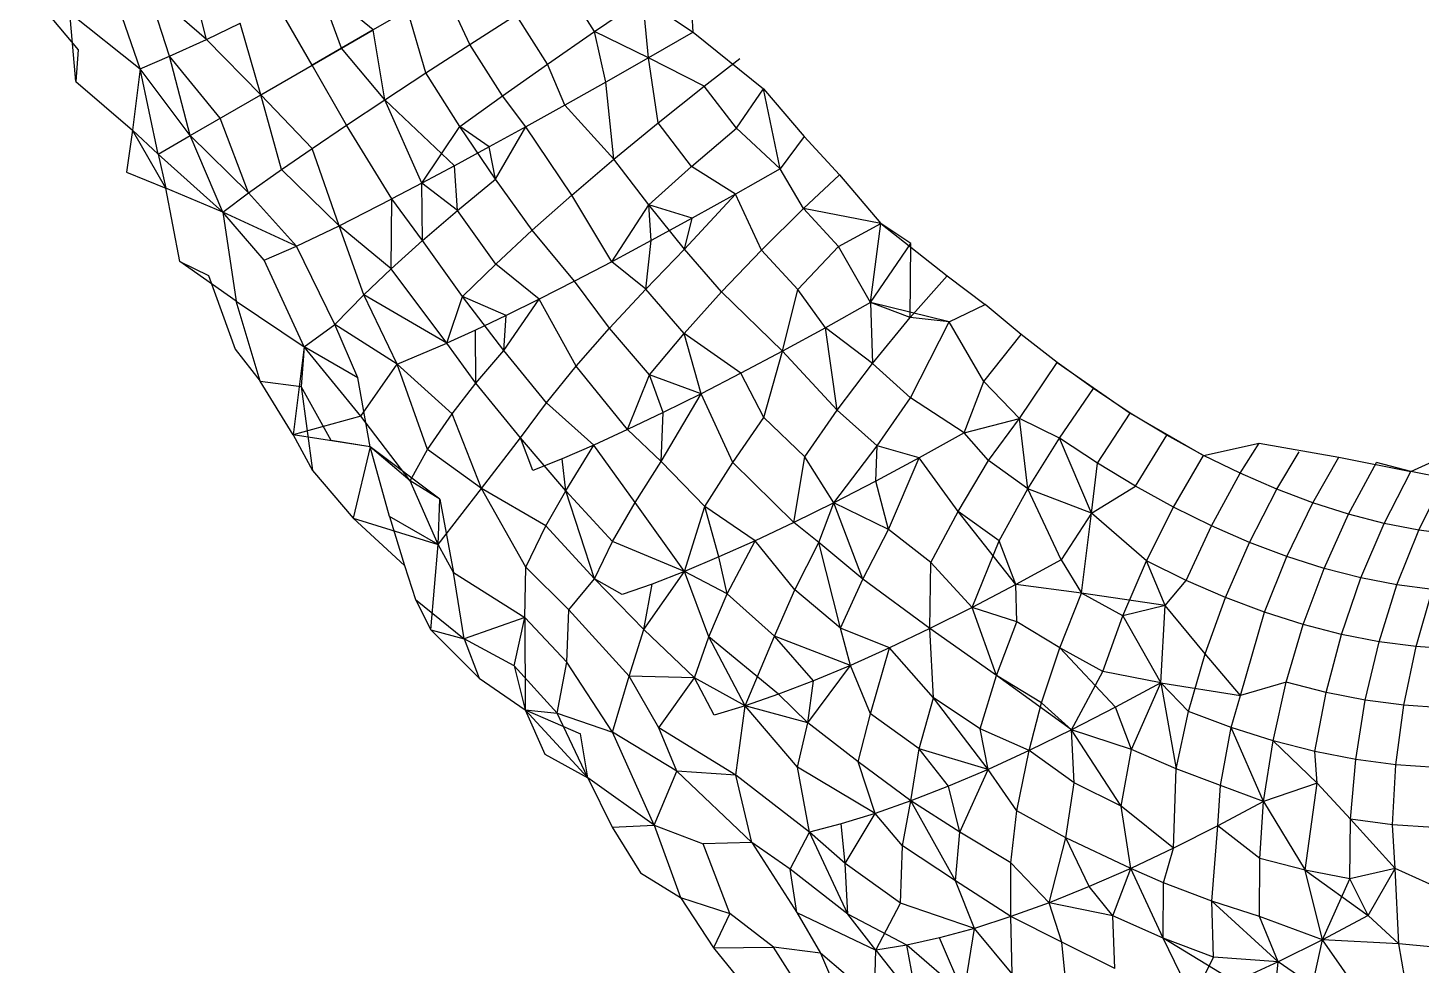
# Model space of a CAD drawing. Header units: inches. Extents: x 17 to 4615, y 5 to 3256.
# Drawn here: x 3232.595 to 3233.733, y 2580.173 to 2580.938 of the extents above; entities that cross this region are included whole.
import ezdxf

# ---------------------------------------------------------------- set-up
doc = ezdxf.new("R2010")
doc.units = ezdxf.units.IN
doc.header["$MEASUREMENT"] = 0

msp = doc.modelspace()

# ---------------------------------------------------------------- linework, layer by layer
for p, q in [((3232.7409, 2580.9287), (3232.7245, 2580.9923)), ((3232.595, 2580.9693), (3232.636, 2580.9203)), ((3232.7108, 2580.9149), (3232.6926, 2580.9705)), ((3232.7409, 2580.9287), (3232.6926, 2580.9705)), ((3232.8771, 2580.9365), (3232.8322, 2580.9732)), ((3232.8511, 2580.9215), (3232.8322, 2580.9732)), ((3232.9559, 2580.9246), (3232.9347, 2580.9698)), ((3233.0576, 2580.9352), (3233.0331, 2580.9737)), ((3233.1383, 2580.9345), (3233.1365, 2580.9674)), ((3232.6868, 2580.9046), (3232.6699, 2580.9534)), ((3232.8271, 2580.9077), (3232.7988, 2580.9566)), ((3232.905, 2580.9526), (3232.8771, 2580.9365)), ((3232.92, 2580.9013), (3232.905, 2580.9526)), ((3233.0576, 2580.9352), (3233.0972, 2580.9622)), ((3233.1019, 2580.9137), (3233.0972, 2580.9622)), ((3233.0972, 2580.9622), (3233.1383, 2580.9345)), ((3232.6342, 2580.8942), (3232.6292, 2580.9504)), ((3232.6292, 2580.9504), (3232.6868, 2580.9046)), ((3232.7409, 2580.9287), (3232.7683, 2580.9418)), ((3232.7853, 2580.8835), (3232.7683, 2580.9418)), ((3232.9559, 2580.9246), (3232.9937, 2580.9488)), ((3233.0193, 2580.9086), (3232.9937, 2580.9488)), ((3232.7108, 2580.9149), (3232.7409, 2580.9287)), ((3232.7853, 2580.8835), (3232.7409, 2580.9287)), ((3232.8271, 2580.9077), (3232.8771, 2580.9365)), ((3232.8771, 2580.9365), (3232.8511, 2580.9215)), ((3232.8864, 2580.8793), (3232.8771, 2580.9365)), ((3233.0193, 2580.9086), (3233.0576, 2580.9352)), ((3233.1019, 2580.9137), (3233.0576, 2580.9352)), ((3233.0669, 2580.8939), (3233.0576, 2580.9352)), ((3233.1383, 2580.9345), (3233.1019, 2580.9137)), ((3233.1383, 2580.9345), (3233.1956, 2580.8882)), ((3232.636, 2580.9203), (3232.6342, 2580.8942)), ((3232.8511, 2580.9215), (3232.8271, 2580.9077)), ((3232.8864, 2580.8793), (3232.8511, 2580.9215)), ((3232.92, 2580.9013), (3232.9559, 2580.9246)), ((3232.9826, 2580.8826), (3232.9559, 2580.9246)), ((3232.6868, 2580.9046), (3232.7108, 2580.9149)), ((3232.7275, 2580.8502), (3232.7108, 2580.9149)), ((3232.752, 2580.8643), (3232.7108, 2580.9149)), ((3232.7853, 2580.8835), (3232.8271, 2580.9077)), ((3232.8553, 2580.8587), (3232.8271, 2580.9077)), ((3232.9826, 2580.8826), (3233.0193, 2580.9086)), ((3233.0335, 2580.8751), (3233.0193, 2580.9086)), ((3233.1019, 2580.9137), (3233.0669, 2580.8939)), ((3233.1096, 2580.8607), (3233.1019, 2580.9137)), ((3233.1472, 2580.8905), (3233.1019, 2580.9137)), ((3233.1472, 2580.8905), (3233.1764, 2580.913)), ((3232.6868, 2580.9046), (3232.6806, 2580.8545)), ((3232.7013, 2580.835), (3232.6868, 2580.9046)), ((3232.7275, 2580.8502), (3232.6868, 2580.9046)), ((3232.8864, 2580.8793), (3232.92, 2580.9013)), ((3232.9478, 2580.8576), (3232.92, 2580.9013)), ((3232.6342, 2580.8942), (3232.6806, 2580.8545)), ((3232.7275, 2580.8502), (3232.7853, 2580.8835)), ((3232.8022, 2580.8225), (3232.7853, 2580.8835)), ((3232.8272, 2580.8397), (3232.7853, 2580.8835)), ((3233.0669, 2580.8939), (3233.0335, 2580.8751)), ((3233.0735, 2580.8309), (3233.0669, 2580.8939)), ((3233.1096, 2580.8607), (3233.1472, 2580.8905)), ((3233.1735, 2580.8562), (3233.1472, 2580.8905)), ((3233.1735, 2580.8562), (3233.1956, 2580.8882)), ((3233.2092, 2580.8229), (3233.1956, 2580.8882)), ((3233.1956, 2580.8882), (3233.2289, 2580.8493)), ((3232.8553, 2580.8587), (3232.8864, 2580.8793)), ((3232.9168, 2580.8114), (3232.8864, 2580.8793)), ((3232.9433, 2580.8255), (3232.8864, 2580.8793)), ((3232.9478, 2580.8576), (3232.9826, 2580.8826)), ((3233.0017, 2580.8574), (3232.9826, 2580.8826)), ((3233.0335, 2580.8751), (3233.0017, 2580.8574)), ((3233.0735, 2580.8309), (3233.0335, 2580.8751)), ((3232.7752, 2580.8033), (3232.752, 2580.8643)), ((3233.0735, 2580.8309), (3233.1096, 2580.8607)), ((3233.137, 2580.8249), (3233.1096, 2580.8607)), ((3232.6806, 2580.8545), (3232.6756, 2580.8202)), ((3232.6806, 2580.8545), (3232.7013, 2580.835)), ((3232.7078, 2580.8073), (3232.6806, 2580.8545)), ((3232.7013, 2580.835), (3232.7275, 2580.8502)), ((3232.7752, 2580.8033), (3232.7275, 2580.8502)), ((3232.7542, 2580.7877), (3232.7275, 2580.8502)), ((3232.8272, 2580.8397), (3232.8553, 2580.8587)), ((3232.8923, 2580.7984), (3232.8553, 2580.8587)), ((3232.9168, 2580.8114), (3232.9478, 2580.8576)), ((3232.9768, 2580.8147), (3232.9478, 2580.8576)), ((3232.9716, 2580.8409), (3232.9478, 2580.8576)), ((3233.0017, 2580.8574), (3232.9716, 2580.8409)), ((3232.9768, 2580.8147), (3233.0017, 2580.8574)), ((3233.0391, 2580.8016), (3233.0017, 2580.8574)), ((3233.137, 2580.8249), (3233.1735, 2580.8562)), ((3233.2092, 2580.8229), (3233.1735, 2580.8562)), ((3233.2289, 2580.8493), (3233.2092, 2580.8229)), ((3233.2289, 2580.8493), (3233.2578, 2580.8182)), ((3232.8022, 2580.8225), (3232.8272, 2580.8397)), ((3232.8492, 2580.7765), (3232.8272, 2580.8397)), ((3232.9716, 2580.8409), (3232.9433, 2580.8255)), ((3232.9768, 2580.8147), (3232.9716, 2580.8409)), ((3232.7013, 2580.835), (3232.7078, 2580.8073)), ((3232.7542, 2580.7877), (3232.7013, 2580.835)), ((3233.0391, 2580.8016), (3233.0735, 2580.8309)), ((3233.102, 2580.7936), (3233.0735, 2580.8309)), ((3232.6756, 2580.8202), (3232.7078, 2580.8073)), ((3232.7752, 2580.8033), (3232.8022, 2580.8225)), ((3232.8492, 2580.7765), (3232.8022, 2580.8225)), ((3232.9433, 2580.8255), (3232.9168, 2580.8114)), ((3232.9457, 2580.7889), (3232.9433, 2580.8255)), ((3232.9457, 2580.7889), (3232.9768, 2580.8147)), ((3233.0068, 2580.773), (3232.9768, 2580.8147)), ((3233.102, 2580.7936), (3233.137, 2580.8249)), ((3233.1727, 2580.8023), (3233.137, 2580.8249)), ((3233.2092, 2580.8229), (3233.1727, 2580.8023)), ((3233.2284, 2580.7906), (3233.2092, 2580.8229)), ((3233.2284, 2580.7906), (3233.2578, 2580.8182)), ((3233.2578, 2580.8182), (3233.2914, 2580.7783)), ((3232.719, 2580.7473), (3232.7078, 2580.8073)), ((3232.7542, 2580.7877), (3232.7078, 2580.8073)), ((3232.7542, 2580.7877), (3232.7752, 2580.8033)), ((3232.8143, 2580.7598), (3232.7752, 2580.8033)), ((3232.9168, 2580.8114), (3232.8923, 2580.7984)), ((3232.9457, 2580.7889), (3232.9168, 2580.8114)), ((3232.9172, 2580.7644), (3232.9168, 2580.8114)), ((3232.8492, 2580.7765), (3232.8923, 2580.7984)), ((3232.8916, 2580.7414), (3232.8923, 2580.7984)), ((3232.9172, 2580.7644), (3232.8923, 2580.7984)), ((3233.0068, 2580.773), (3233.0391, 2580.8016)), ((3233.0718, 2580.7472), (3233.0391, 2580.8016)), ((3233.0718, 2580.7472), (3233.102, 2580.7936)), ((3233.1313, 2580.7575), (3233.102, 2580.7936)), ((3233.1375, 2580.7828), (3233.102, 2580.7936)), ((3233.1039, 2580.7644), (3233.102, 2580.7936)), ((3233.1313, 2580.7575), (3233.1727, 2580.8023)), ((3233.1727, 2580.8023), (3233.1375, 2580.7828)), ((3233.1941, 2580.7567), (3233.1727, 2580.8023)), ((3232.7881, 2580.7486), (3232.7542, 2580.7877)), ((3232.7542, 2580.7877), (3232.7652, 2580.7149)), ((3232.8143, 2580.7598), (3232.7542, 2580.7877)), ((3232.9172, 2580.7644), (3232.9457, 2580.7889)), ((3232.977, 2580.7453), (3232.9457, 2580.7889)), ((3233.1375, 2580.7828), (3233.1039, 2580.7644)), ((3233.1313, 2580.7575), (3233.1375, 2580.7828)), ((3233.1941, 2580.7567), (3233.2284, 2580.7906)), ((3233.2568, 2580.7596), (3233.2284, 2580.7906)), ((3233.2914, 2580.7783), (3233.2284, 2580.7906)), ((3232.8143, 2580.7598), (3232.8492, 2580.7765)), ((3232.8693, 2580.7202), (3232.8492, 2580.7765)), ((3232.8916, 2580.7414), (3232.8492, 2580.7765)), ((3232.977, 2580.7453), (3233.0068, 2580.773)), ((3233.0413, 2580.7313), (3233.0068, 2580.773)), ((3233.2568, 2580.7596), (3233.2914, 2580.7783)), ((3233.283, 2580.7138), (3233.2914, 2580.7783)), ((3233.2914, 2580.7783), (3233.3456, 2580.7358)), ((3233.316, 2580.762), (3233.2914, 2580.7783)), ((3232.7881, 2580.7486), (3232.8143, 2580.7598)), ((3232.8457, 2580.696), (3232.8143, 2580.7598)), ((3232.8916, 2580.7414), (3232.9172, 2580.7644)), ((3232.9499, 2580.7189), (3232.9172, 2580.7644)), ((3233.1039, 2580.7644), (3233.0718, 2580.7472)), ((3233.0995, 2580.7249), (3233.1039, 2580.7644)), ((3233.2237, 2580.7244), (3233.2568, 2580.7596)), ((3233.283, 2580.7138), (3233.2568, 2580.7596)), ((3233.283, 2580.7138), (3233.316, 2580.762)), ((3233.3154, 2580.7016), (3233.316, 2580.762)), ((3232.7652, 2580.7149), (3232.719, 2580.7473)), ((3232.719, 2580.7473), (3232.7425, 2580.7359)), ((3232.8207, 2580.6778), (3232.7881, 2580.7486)), ((3233.0718, 2580.7472), (3233.0413, 2580.7313)), ((3233.0995, 2580.7249), (3233.0718, 2580.7472)), ((3233.0995, 2580.7249), (3233.1313, 2580.7575)), ((3233.1615, 2580.7225), (3233.1313, 2580.7575)), ((3233.1615, 2580.7225), (3233.1941, 2580.7567)), ((3233.2237, 2580.7244), (3233.1941, 2580.7567)), ((3232.7425, 2580.7359), (3232.7644, 2580.6759)), ((3232.8693, 2580.7202), (3232.8916, 2580.7414)), ((3232.9372, 2580.6806), (3232.8916, 2580.7414)), ((3232.9499, 2580.7189), (3232.977, 2580.7453)), ((3233.0125, 2580.7166), (3232.977, 2580.7453)), ((3233.3154, 2580.7016), (3233.3456, 2580.7358)), ((3233.3456, 2580.7358), (3233.3766, 2580.7122)), ((3233.0413, 2580.7313), (3233.0125, 2580.7166)), ((3233.0698, 2580.693), (3233.0413, 2580.7313)), ((3233.0698, 2580.693), (3233.0995, 2580.7249)), ((3233.1309, 2580.6885), (3233.0995, 2580.7249)), ((3233.2111, 2580.6741), (3233.2237, 2580.7244)), ((3233.2464, 2580.6933), (3233.2237, 2580.7244)), ((3232.7848, 2580.6497), (3232.7652, 2580.7149)), ((3232.7652, 2580.7149), (3232.8207, 2580.6778)), ((3232.8457, 2580.696), (3232.8693, 2580.7202)), ((3232.8967, 2580.6636), (3232.8693, 2580.7202)), ((3232.9372, 2580.6806), (3232.8693, 2580.7202)), ((3232.9372, 2580.6806), (3232.9499, 2580.7189)), ((3232.9837, 2580.6747), (3232.9499, 2580.7189)), ((3232.9856, 2580.7033), (3232.9499, 2580.7189)), ((3232.9837, 2580.6747), (3233.0125, 2580.7166)), ((3233.0125, 2580.7166), (3232.9856, 2580.7033)), ((3233.0428, 2580.6618), (3233.0125, 2580.7166)), ((3233.1309, 2580.6885), (3233.1615, 2580.7225)), ((3233.2111, 2580.6741), (3233.1615, 2580.7225)), ((3233.283, 2580.7138), (3233.2464, 2580.6933)), ((3233.3473, 2580.698), (3233.283, 2580.7138)), ((3233.3154, 2580.7016), (3233.283, 2580.7138)), ((3233.283, 2580.7138), (3233.2846, 2580.664)), ((3232.9856, 2580.7033), (3232.9604, 2580.6913)), ((3232.9837, 2580.6747), (3232.9856, 2580.7033)), ((3233.2846, 2580.664), (3233.3154, 2580.7016)), ((3233.3473, 2580.698), (3233.3154, 2580.7016)), ((3233.3473, 2580.698), (3233.3766, 2580.7122)), ((3233.406, 2580.6879), (3233.3766, 2580.7122)), ((3232.8207, 2580.6778), (3232.8457, 2580.696)), ((3232.8967, 2580.6636), (3232.8457, 2580.696)), ((3232.8644, 2580.6524), (3232.8457, 2580.696)), ((3232.9604, 2580.6913), (3232.9372, 2580.6806)), ((3232.9609, 2580.648), (3232.9604, 2580.6913)), ((3233.0428, 2580.6618), (3233.0698, 2580.693)), ((3233.1027, 2580.6549), (3233.0698, 2580.693)), ((3233.2464, 2580.6933), (3233.2111, 2580.6741)), ((3233.2846, 2580.664), (3233.2464, 2580.6933)), ((3233.2558, 2580.626), (3233.2464, 2580.6933)), ((3233.3158, 2580.6361), (3233.3473, 2580.698)), ((3233.3757, 2580.6493), (3233.3473, 2580.698)), ((3232.8967, 2580.6636), (3232.9372, 2580.6806)), ((3232.9609, 2580.648), (3232.9372, 2580.6806)), ((3233.1027, 2580.6549), (3233.1309, 2580.6885)), ((3233.1771, 2580.6561), (3233.1309, 2580.6885)), ((3233.1447, 2580.6394), (3233.1309, 2580.6885)), ((3233.3757, 2580.6493), (3233.406, 2580.6879)), ((3233.4355, 2580.665), (3233.406, 2580.6879)), ((3232.7644, 2580.6759), (3232.7848, 2580.6497)), ((3232.8207, 2580.6778), (3232.8117, 2580.606)), ((3232.8207, 2580.6778), (3232.8181, 2580.6453)), ((3232.8644, 2580.6524), (3232.8207, 2580.6778)), ((3232.867, 2580.621), (3232.8207, 2580.6778)), ((3232.9609, 2580.648), (3232.9837, 2580.6747)), ((3233.0185, 2580.6319), (3232.9837, 2580.6747)), ((3233.2111, 2580.6741), (3233.1771, 2580.6561)), ((3233.196, 2580.6199), (3233.2111, 2580.6741)), ((3233.2558, 2580.626), (3233.2111, 2580.6741)), ((3232.867, 2580.621), (3232.8967, 2580.6636)), ((3232.9214, 2580.5938), (3232.8967, 2580.6636)), ((3232.9414, 2580.623), (3232.8967, 2580.6636)), ((3233.0185, 2580.6319), (3233.0428, 2580.6618)), ((3233.0846, 2580.6101), (3233.0428, 2580.6618)), ((3233.1771, 2580.6561), (3233.1447, 2580.6394)), ((3233.196, 2580.6199), (3233.1771, 2580.6561)), ((3233.2558, 2580.626), (3233.2846, 2580.664)), ((3233.3158, 2580.6361), (3233.2846, 2580.664)), ((3233.4047, 2580.6192), (3233.4355, 2580.665)), ((3233.4652, 2580.6436), (3233.4355, 2580.665)), ((3233.4355, 2580.665), (3233.4951, 2580.6237)), ((3232.8117, 2580.606), (3232.7848, 2580.6497)), ((3232.7848, 2580.6497), (3232.8181, 2580.6453)), ((3232.8181, 2580.6453), (3232.8275, 2580.5768)), ((3232.8426, 2580.6012), (3232.8181, 2580.6453)), ((3232.8746, 2580.5962), (3232.8644, 2580.6524)), ((3232.9414, 2580.623), (3232.9609, 2580.648)), ((3232.9972, 2580.6033), (3232.9609, 2580.648)), ((3233.0846, 2580.6101), (3233.1027, 2580.6549)), ((3233.1447, 2580.6394), (3233.1027, 2580.6549)), ((3233.1138, 2580.624), (3233.1027, 2580.6549)), ((3233.3596, 2580.6074), (3233.3757, 2580.6493)), ((3233.4047, 2580.6192), (3233.3757, 2580.6493)), ((3233.1121, 2580.584), (3233.1447, 2580.6394)), ((3233.1447, 2580.6394), (3233.1138, 2580.624)), ((3233.1705, 2580.5833), (3233.1447, 2580.6394)), ((3233.2884, 2580.5968), (3233.3158, 2580.6361)), ((3233.3596, 2580.6074), (3233.3158, 2580.6361)), ((3233.4373, 2580.6032), (3233.4652, 2580.6436)), ((3233.4951, 2580.6237), (3233.4652, 2580.6436)), ((3232.9214, 2580.5938), (3232.9414, 2580.623)), ((3232.9654, 2580.5621), (3232.9414, 2580.623)), ((3232.9972, 2580.6033), (3233.0185, 2580.6319)), ((3233.0571, 2580.5975), (3233.0185, 2580.6319)), ((3233.1138, 2580.624), (3233.0846, 2580.6101)), ((3233.1121, 2580.584), (3233.1138, 2580.624)), ((3233.2294, 2580.5878), (3233.2558, 2580.626)), ((3233.2884, 2580.5968), (3233.2558, 2580.626)), ((3233.4683, 2580.5827), (3233.4951, 2580.6237)), ((3233.5251, 2580.6056), (3233.4951, 2580.6237)), ((3233.4951, 2580.6237), (3233.555, 2580.5891)), ((3232.867, 2580.621), (3232.8117, 2580.606)), ((3232.9073, 2580.5683), (3232.867, 2580.621)), ((3233.0846, 2580.6101), (3233.0571, 2580.5975)), ((3233.1121, 2580.584), (3233.0846, 2580.6101)), ((3233.1705, 2580.5833), (3233.196, 2580.6199)), ((3233.2294, 2580.5878), (3233.196, 2580.6199)), ((3233.3596, 2580.6074), (3233.4047, 2580.6192)), ((3233.3793, 2580.5848), (3233.4047, 2580.6192)), ((3233.4373, 2580.6032), (3233.4047, 2580.6192)), ((3233.4114, 2580.5617), (3233.4047, 2580.6192)), ((3232.8746, 2580.5962), (3232.8117, 2580.606)), ((3232.8117, 2580.606), (3232.8275, 2580.5768)), ((3232.8746, 2580.5962), (3232.8426, 2580.6012)), ((3232.9654, 2580.5621), (3232.9972, 2580.6033)), ((3233.0344, 2580.5602), (3232.9972, 2580.6033)), ((3233.0074, 2580.5768), (3232.9972, 2580.6033)), ((3233.3596, 2580.6074), (3233.3228, 2580.587)), ((3233.3793, 2580.5848), (3233.3596, 2580.6074)), ((3233.4114, 2580.5617), (3233.4373, 2580.6032)), ((3233.4683, 2580.5827), (3233.4373, 2580.6032)), ((3233.4636, 2580.542), (3233.4373, 2580.6032)), ((3233.4994, 2580.5639), (3233.5251, 2580.6056)), ((3233.555, 2580.5891), (3233.5251, 2580.6056)), ((3233.555, 2580.5891), (3233.6004, 2580.5991)), ((3233.5849, 2580.5745), (3233.6004, 2580.5991)), ((3233.6004, 2580.5991), (3233.6655, 2580.5877)), ((3232.8746, 2580.5962), (3232.8607, 2580.5378)), ((3232.9313, 2580.5534), (3232.8746, 2580.5962)), ((3232.8904, 2580.5392), (3232.8746, 2580.5962)), ((3232.9073, 2580.5683), (3232.8746, 2580.5962)), ((3232.9073, 2580.5683), (3232.9214, 2580.5938)), ((3232.9654, 2580.5621), (3232.9214, 2580.5938)), ((3233.0571, 2580.5975), (3233.0313, 2580.5864)), ((3233.0344, 2580.5602), (3233.0571, 2580.5975)), ((3233.0908, 2580.5506), (3233.0571, 2580.5975)), ((3233.2203, 2580.5342), (3233.2294, 2580.5878)), ((3233.2531, 2580.5504), (3233.2294, 2580.5878)), ((3233.2531, 2580.5504), (3233.2884, 2580.5968)), ((3233.2873, 2580.5681), (3233.2884, 2580.5968)), ((3233.3228, 2580.587), (3233.2884, 2580.5968)), ((3233.5305, 2580.5468), (3233.555, 2580.5891)), ((3233.5849, 2580.5745), (3233.555, 2580.5891)), ((3233.6147, 2580.5615), (3233.633, 2580.5921)), ((3233.6442, 2580.5504), (3233.6655, 2580.5877)), ((3233.6655, 2580.5877), (3233.7242, 2580.576)), ((3233.7242, 2580.576), (3233.7663, 2580.5952)), ((3232.8275, 2580.5768), (3232.8607, 2580.5378)), ((3233.0313, 2580.5864), (3233.0074, 2580.5768)), ((3233.0344, 2580.5602), (3233.0313, 2580.5864)), ((3233.0908, 2580.5506), (3233.1121, 2580.584)), ((3233.1479, 2580.5474), (3233.1121, 2580.584)), ((3233.1479, 2580.5474), (3233.1705, 2580.5833)), ((3233.2203, 2580.5342), (3233.1705, 2580.5833)), ((3233.3228, 2580.587), (3233.2873, 2580.5681)), ((3233.2977, 2580.5286), (3233.3228, 2580.587)), ((3233.3545, 2580.5434), (3233.3228, 2580.587)), ((3233.3545, 2580.5434), (3233.3793, 2580.5848)), ((3233.4114, 2580.5617), (3233.3793, 2580.5848)), ((3233.4636, 2580.542), (3233.4683, 2580.5827)), ((3233.4994, 2580.5639), (3233.4683, 2580.5827)), ((3233.6734, 2580.5411), (3233.6963, 2580.5832)), ((3233.7242, 2580.576), (3233.6963, 2580.5832)), ((3233.7023, 2580.5336), (3233.7242, 2580.576)), ((3233.7517, 2580.5706), (3233.7242, 2580.576)), ((3232.9301, 2580.5163), (3232.9073, 2580.5683)), ((3232.9313, 2580.5534), (3232.9073, 2580.5683)), ((3233.2873, 2580.5681), (3233.2531, 2580.5504)), ((3233.2977, 2580.5286), (3233.2873, 2580.5681)), ((3233.5615, 2580.5315), (3233.5849, 2580.5745)), ((3233.6147, 2580.5615), (3233.5849, 2580.5745)), ((3233.7308, 2580.528), (3233.7517, 2580.5706)), ((3232.9301, 2580.5163), (3232.9654, 2580.5621)), ((3232.9301, 2580.5163), (3232.9313, 2580.5534)), ((3232.9313, 2580.5534), (3232.9426, 2580.4936)), ((3233.0017, 2580.4978), (3232.9654, 2580.5621)), ((3233.0179, 2580.5316), (3232.9654, 2580.5621)), ((3233.0179, 2580.5316), (3233.0344, 2580.5602)), ((3233.0725, 2580.5187), (3233.0344, 2580.5602)), ((3233.0576, 2580.4884), (3233.0344, 2580.5602)), ((3233.388, 2580.5193), (3233.4114, 2580.5617)), ((3233.4636, 2580.542), (3233.4114, 2580.5617)), ((3233.4387, 2580.5039), (3233.4114, 2580.5617)), ((3233.4636, 2580.542), (3233.4994, 2580.5639)), ((3233.5305, 2580.5468), (3233.4994, 2580.5639)), ((3233.5924, 2580.5181), (3233.6147, 2580.5615)), ((3233.6442, 2580.5504), (3233.6147, 2580.5615)), ((3233.0725, 2580.5187), (3233.0908, 2580.5506)), ((3233.1312, 2580.4944), (3233.0908, 2580.5506)), ((3233.1312, 2580.4944), (3233.1479, 2580.5474)), ((3233.189, 2580.5194), (3233.1479, 2580.5474)), ((3233.1593, 2580.5062), (3233.1479, 2580.5474)), ((3233.2531, 2580.5504), (3233.2203, 2580.5342)), ((3233.2408, 2580.5181), (3233.2531, 2580.5504)), ((3233.2977, 2580.5286), (3233.2531, 2580.5504)), ((3233.2767, 2580.4881), (3233.2531, 2580.5504)), ((3233.3323, 2580.5017), (3233.3545, 2580.5434)), ((3233.388, 2580.5193), (3233.3545, 2580.5434)), ((3233.4018, 2580.4837), (3233.3545, 2580.5434)), ((3233.4636, 2580.542), (3233.4387, 2580.5039)), ((3233.4554, 2580.4766), (3233.4636, 2580.542)), ((3233.5084, 2580.5029), (3233.4636, 2580.542)), ((3233.5084, 2580.5029), (3233.5305, 2580.5468)), ((3233.5615, 2580.5315), (3233.5305, 2580.5468)), ((3233.623, 2580.5065), (3233.6442, 2580.5504)), ((3233.6734, 2580.5411), (3233.6442, 2580.5504)), ((3232.9026, 2580.4993), (3232.8607, 2580.5378)), ((3232.8607, 2580.5378), (3232.9301, 2580.5163)), ((3232.9301, 2580.5163), (3232.8904, 2580.5392)), ((3232.8904, 2580.5392), (3232.9026, 2580.4993)), ((3233.0017, 2580.4978), (3233.0179, 2580.5316)), ((3233.0576, 2580.4884), (3233.0179, 2580.5316)), ((3233.2203, 2580.5342), (3233.189, 2580.5194)), ((3233.2408, 2580.5181), (3233.2203, 2580.5342)), ((3233.5407, 2580.487), (3233.5615, 2580.5315)), ((3233.5924, 2580.5181), (3233.5615, 2580.5315)), ((3233.6534, 2580.4969), (3233.6734, 2580.5411)), ((3233.7023, 2580.5336), (3233.6734, 2580.5411)), ((3233.6834, 2580.4891), (3233.7023, 2580.5336)), ((3233.7308, 2580.528), (3233.7023, 2580.5336)), ((3233.189, 2580.5194), (3233.1593, 2580.5062)), ((3233.1661, 2580.4761), (3233.189, 2580.5194)), ((3233.2212, 2580.4793), (3233.189, 2580.5194)), ((3233.2767, 2580.4881), (3233.2977, 2580.5286)), ((3233.3323, 2580.5017), (3233.2977, 2580.5286)), ((3233.3661, 2580.465), (3233.388, 2580.5193)), ((3233.4018, 2580.4837), (3233.388, 2580.5193)), ((3233.7129, 2580.4834), (3233.7308, 2580.528)), ((3233.7587, 2580.5244), (3233.7308, 2580.528)), ((3232.924, 2580.4466), (3232.9301, 2580.5163)), ((3232.9426, 2580.4936), (3232.9301, 2580.5163)), ((3233.0576, 2580.4884), (3233.0725, 2580.5187)), ((3233.1312, 2580.4944), (3233.0725, 2580.5187)), ((3233.2212, 2580.4793), (3233.2408, 2580.5181)), ((3233.2767, 2580.4881), (3233.2408, 2580.5181)), ((3233.2586, 2580.448), (3233.2408, 2580.5181)), ((3233.5729, 2580.4731), (3233.5924, 2580.5181)), ((3233.623, 2580.5065), (3233.5924, 2580.5181)), ((3232.9026, 2580.4993), (3232.9114, 2580.4715)), ((3233.0007, 2580.4569), (3233.0017, 2580.4978)), ((3233.0366, 2580.463), (3233.0017, 2580.4978)), ((3233.1593, 2580.5062), (3233.1312, 2580.4944)), ((3233.1661, 2580.4761), (3233.1593, 2580.5062)), ((3233.3316, 2580.4477), (3233.3323, 2580.5017)), ((3233.3661, 2580.465), (3233.3323, 2580.5017)), ((3233.4387, 2580.5039), (3233.4018, 2580.4837)), ((3233.4387, 2580.5039), (3233.4554, 2580.4766)), ((3233.4891, 2580.4581), (3233.5084, 2580.5029)), ((3233.5407, 2580.487), (3233.5084, 2580.5029)), ((3233.5237, 2580.4666), (3233.5084, 2580.5029)), ((3233.6047, 2580.4611), (3233.623, 2580.5065)), ((3233.6534, 2580.4969), (3233.623, 2580.5065)), ((3233.6363, 2580.451), (3233.6534, 2580.4969)), ((3233.6834, 2580.4891), (3233.6534, 2580.4969)), ((3232.9426, 2580.4936), (3233.0007, 2580.4569)), ((3232.9513, 2580.4394), (3232.9426, 2580.4936)), ((3233.0366, 2580.463), (3233.0576, 2580.4884)), ((3233.098, 2580.447), (3233.0576, 2580.4884)), ((3233.0803, 2580.4755), (3233.0576, 2580.4884)), ((3233.098, 2580.447), (3233.1312, 2580.4944)), ((3233.1312, 2580.4944), (3233.1048, 2580.4841)), ((3233.151, 2580.4409), (3233.1312, 2580.4944)), ((3233.1661, 2580.4761), (3233.1312, 2580.4944)), ((3233.2586, 2580.448), (3233.2767, 2580.4881)), ((3233.3316, 2580.4477), (3233.2767, 2580.4881)), ((3233.5237, 2580.4666), (3233.5407, 2580.487)), ((3233.5729, 2580.4731), (3233.5407, 2580.487)), ((3233.6675, 2580.443), (3233.6834, 2580.4891)), ((3233.7129, 2580.4834), (3233.6834, 2580.4891)), ((3233.1048, 2580.4841), (3233.0803, 2580.4755)), ((3233.098, 2580.447), (3233.1048, 2580.4841)), ((3233.151, 2580.4409), (3233.1661, 2580.4761)), ((3233.2046, 2580.4415), (3233.1661, 2580.4761)), ((3233.2046, 2580.4415), (3233.2212, 2580.4793)), ((3233.2586, 2580.448), (3233.2212, 2580.4793)), ((3233.4018, 2580.4837), (3233.3661, 2580.465)), ((3233.4024, 2580.4533), (3233.4018, 2580.4837)), ((3233.4554, 2580.4766), (3233.4018, 2580.4837)), ((3233.4376, 2580.432), (3233.4554, 2580.4766)), ((3233.4891, 2580.4581), (3233.4554, 2580.4766)), ((3233.5237, 2580.4666), (3233.4554, 2580.4766)), ((3233.6983, 2580.437), (3233.7129, 2580.4834)), ((3233.7419, 2580.4795), (3233.7129, 2580.4834)), ((3233.7285, 2580.433), (3233.7419, 2580.4795)), ((3232.9114, 2580.4715), (3232.924, 2580.4466)), ((3232.9114, 2580.4715), (3232.9513, 2580.4394)), ((3233.035, 2580.4203), (3233.0366, 2580.463)), ((3233.0859, 2580.409), (3233.0366, 2580.463)), ((3233.3661, 2580.465), (3233.3316, 2580.4477)), ((3233.4024, 2580.4533), (3233.3661, 2580.465)), ((3233.386, 2580.4094), (3233.3661, 2580.465)), ((3233.5237, 2580.4666), (3233.4891, 2580.4581)), ((3233.5201, 2580.4035), (3233.5237, 2580.4666)), ((3233.5563, 2580.427), (3233.5237, 2580.4666)), ((3233.5563, 2580.427), (3233.5729, 2580.4731)), ((3233.6047, 2580.4611), (3233.5729, 2580.4731)), ((3233.0007, 2580.4569), (3232.9513, 2580.4394)), ((3232.9921, 2580.4173), (3233.0007, 2580.4569)), ((3233.0007, 2580.4569), (3233.0012, 2580.3815)), ((3233.035, 2580.4203), (3233.0007, 2580.4569)), ((3233.386, 2580.4094), (3233.4024, 2580.4533)), ((3233.4376, 2580.432), (3233.4024, 2580.4533)), ((3233.4728, 2580.4126), (3233.4891, 2580.4581)), ((3233.4891, 2580.4581), (3233.5201, 2580.4035)), ((3233.5851, 2580.3931), (3233.6047, 2580.4611)), ((3233.6363, 2580.451), (3233.6047, 2580.4611)), ((3233.6224, 2580.404), (3233.6363, 2580.451)), ((3233.6675, 2580.443), (3233.6363, 2580.451)), ((3232.924, 2580.4466), (3232.9513, 2580.4394)), ((3232.924, 2580.4466), (3232.9636, 2580.4072)), ((3232.9513, 2580.4394), (3232.9636, 2580.4072)), ((3232.9921, 2580.4173), (3232.9513, 2580.4394)), ((3233.0859, 2580.409), (3233.098, 2580.447)), ((3233.1392, 2580.4075), (3233.098, 2580.447)), ((3233.1392, 2580.4075), (3233.151, 2580.4409)), ((3233.1808, 2580.3847), (3233.151, 2580.4409)), ((3233.2079, 2580.3941), (3233.151, 2580.4409)), ((3233.1808, 2580.3847), (3233.2046, 2580.4415)), ((3233.2668, 2580.4177), (3233.2046, 2580.4415)), ((3233.2365, 2580.4051), (3233.2046, 2580.4415)), ((3233.2668, 2580.4177), (3233.2586, 2580.448)), ((3233.2985, 2580.4319), (3233.2586, 2580.448)), ((3233.3316, 2580.4477), (3233.2985, 2580.4319)), ((3233.3345, 2580.3913), (3233.3316, 2580.4477)), ((3233.386, 2580.4094), (3233.3316, 2580.4477)), ((3233.655, 2580.3956), (3233.6675, 2580.443)), ((3233.6983, 2580.437), (3233.6675, 2580.443)), ((3233.2985, 2580.4319), (3233.2668, 2580.4177)), ((3233.283, 2580.3782), (3233.2985, 2580.4319)), ((3233.3345, 2580.3913), (3233.2985, 2580.4319)), ((3233.4227, 2580.3872), (3233.4376, 2580.432)), ((3233.4728, 2580.4126), (3233.4376, 2580.432)), ((3233.4831, 2580.3835), (3233.4376, 2580.432)), ((3233.687, 2580.3893), (3233.6983, 2580.437)), ((3233.7285, 2580.433), (3233.6983, 2580.437)), ((3233.7185, 2580.3851), (3233.7285, 2580.433)), ((3233.7581, 2580.431), (3233.7285, 2580.433)), ((3233.0273, 2580.3788), (3232.9921, 2580.4173)), ((3232.9921, 2580.4173), (3233.0012, 2580.3815)), ((3233.0273, 2580.3788), (3233.035, 2580.4203)), ((3233.0724, 2580.3631), (3233.035, 2580.4203)), ((3233.2318, 2580.3709), (3233.2668, 2580.4177)), ((3233.2668, 2580.4177), (3233.2365, 2580.4051)), ((3233.283, 2580.3782), (3233.2668, 2580.4177)), ((3233.5428, 2580.3801), (3233.5563, 2580.427)), ((3233.5851, 2580.3931), (3233.5563, 2580.427)), ((3232.9636, 2580.4072), (3233.0012, 2580.3815)), ((3233.0724, 2580.3631), (3233.0859, 2580.409)), ((3233.1102, 2580.3666), (3233.0859, 2580.409)), ((3233.1392, 2580.4075), (3233.0859, 2580.409)), ((3233.1102, 2580.3666), (3233.1392, 2580.4075)), ((3233.1808, 2580.3847), (3233.1392, 2580.4075)), ((3233.1555, 2580.377), (3233.1392, 2580.4075)), ((3233.2365, 2580.4051), (3233.2079, 2580.3941)), ((3233.2318, 2580.3709), (3233.2365, 2580.4051)), ((3233.3727, 2580.3659), (3233.386, 2580.4094)), ((3233.4227, 2580.3872), (3233.386, 2580.4094)), ((3233.4472, 2580.365), (3233.386, 2580.4094)), ((3233.4472, 2580.365), (3233.4728, 2580.4126)), ((3233.5201, 2580.4035), (3233.4728, 2580.4126)), ((3233.2079, 2580.3941), (3233.1808, 2580.3847)), ((3233.2318, 2580.3709), (3233.2079, 2580.3941)), ((3233.5201, 2580.4035), (3233.4831, 2580.3835)), ((3233.4961, 2580.349), (3233.5201, 2580.4035)), ((3233.5201, 2580.4035), (3233.5851, 2580.3931)), ((3233.5428, 2580.3801), (3233.5201, 2580.4035)), ((3233.5201, 2580.4035), (3233.5326, 2580.3331)), ((3233.6224, 2580.404), (3233.5851, 2580.3931)), ((3233.6118, 2580.3562), (3233.6224, 2580.404)), ((3233.655, 2580.3956), (3233.6224, 2580.404)), ((3233.6458, 2580.3474), (3233.655, 2580.3956)), ((3233.687, 2580.3893), (3233.655, 2580.3956)), ((3233.1808, 2580.3847), (3233.1555, 2580.377)), ((3233.1731, 2580.3281), (3233.1808, 2580.3847)), ((3233.2234, 2580.3346), (3233.1808, 2580.3847)), ((3233.2318, 2580.3709), (3233.1808, 2580.3847)), ((3233.3227, 2580.3496), (3233.3345, 2580.3913)), ((3233.3727, 2580.3659), (3233.3345, 2580.3913)), ((3233.379, 2580.3328), (3233.3345, 2580.3913)), ((3233.4125, 2580.3481), (3233.4227, 2580.3872)), ((3233.4472, 2580.365), (3233.4227, 2580.3872)), ((3233.4831, 2580.3835), (3233.4472, 2580.365)), ((3233.4961, 2580.349), (3233.4831, 2580.3835)), ((3233.5775, 2580.3671), (3233.5851, 2580.3931)), ((3233.6792, 2580.3409), (3233.687, 2580.3893)), ((3233.7185, 2580.3851), (3233.687, 2580.3893)), ((3233.712, 2580.3365), (3233.7185, 2580.3851)), ((3233.7493, 2580.3831), (3233.7185, 2580.3851)), ((3233.0523, 2580.3259), (3233.0012, 2580.3815)), ((3233.0012, 2580.3815), (3233.0171, 2580.3452)), ((3233.0012, 2580.3815), (3233.0273, 2580.3788)), ((3233.0012, 2580.3815), (3233.0462, 2580.3617)), ((3233.0523, 2580.3259), (3233.0273, 2580.3788)), ((3233.0273, 2580.3788), (3233.0724, 2580.3631)), ((3233.2729, 2580.3389), (3233.283, 2580.3782)), ((3233.3227, 2580.3496), (3233.283, 2580.3782)), ((3233.5326, 2580.3331), (3233.5428, 2580.3801)), ((3233.5775, 2580.3671), (3233.5428, 2580.3801)), ((3233.0523, 2580.3259), (3233.0462, 2580.3617)), ((3233.1065, 2580.2873), (3233.0724, 2580.3631)), ((3233.1248, 2580.3314), (3233.0724, 2580.3631)), ((3233.1248, 2580.3314), (3233.1102, 2580.3666)), ((3233.1731, 2580.3281), (3233.1102, 2580.3666)), ((3233.2234, 2580.3346), (3233.2318, 2580.3709)), ((3233.2729, 2580.3389), (3233.2318, 2580.3709)), ((3233.379, 2580.3328), (3233.3727, 2580.3659)), ((3233.4125, 2580.3481), (3233.3727, 2580.3659)), ((3233.4472, 2580.365), (3233.4125, 2580.3481)), ((3233.4494, 2580.3217), (3233.4472, 2580.365)), ((3233.4961, 2580.349), (3233.4472, 2580.365)), ((3233.4876, 2580.3028), (3233.4472, 2580.365)), ((3233.5688, 2580.3195), (3233.5775, 2580.3671)), ((3233.6118, 2580.3562), (3233.5775, 2580.3671)), ((3233.6038, 2580.3066), (3233.5775, 2580.3671)), ((3233.3161, 2580.3071), (3233.3227, 2580.3496)), ((3233.379, 2580.3328), (3233.3227, 2580.3496)), ((3233.3468, 2580.3191), (3233.3227, 2580.3496)), ((3233.4876, 2580.3028), (3233.4961, 2580.349)), ((3233.5326, 2580.3331), (3233.4961, 2580.349)), ((3233.6038, 2580.3066), (3233.6118, 2580.3562)), ((3233.6458, 2580.3474), (3233.6118, 2580.3562)), ((3233.6477, 2580.3214), (3233.6118, 2580.3562)), ((3233.0171, 2580.3452), (3233.0523, 2580.3259)), ((3233.2868, 2580.2969), (3233.2729, 2580.3389)), ((3233.3161, 2580.3071), (3233.2729, 2580.3389)), ((3233.4125, 2580.3481), (3233.379, 2580.3328)), ((3233.4026, 2580.299), (3233.4125, 2580.3481)), ((3233.4494, 2580.3217), (3233.4125, 2580.3481)), ((3233.6477, 2580.3214), (3233.6458, 2580.3474)), ((3233.6792, 2580.3409), (3233.6458, 2580.3474)), ((3233.6749, 2580.2921), (3233.6792, 2580.3409)), ((3233.712, 2580.3365), (3233.6792, 2580.3409)), ((3233.1065, 2580.2873), (3233.0523, 2580.3259)), ((3233.0523, 2580.3259), (3233.072, 2580.2855)), ((3233.1065, 2580.2873), (3233.1248, 2580.3314)), ((3233.1861, 2580.2732), (3233.1248, 2580.3314)), ((3233.1731, 2580.3281), (3233.1248, 2580.3314)), ((3233.1861, 2580.2732), (3233.1731, 2580.3281)), ((3233.2331, 2580.2815), (3233.1731, 2580.3281)), ((3233.2331, 2580.2815), (3233.2234, 2580.3346)), ((3233.2868, 2580.2969), (3233.2234, 2580.3346)), ((3233.379, 2580.3328), (3233.3468, 2580.3191)), ((3233.3559, 2580.2816), (3233.379, 2580.3328)), ((3233.4026, 2580.299), (3233.379, 2580.3328)), ((3233.5305, 2580.2685), (3233.5326, 2580.3331)), ((3233.5688, 2580.3195), (3233.5326, 2580.3331)), ((3233.7092, 2580.2876), (3233.712, 2580.3365)), ((3233.7442, 2580.3344), (3233.712, 2580.3365)), ((3233.3468, 2580.3191), (3233.3161, 2580.3071)), ((3233.3559, 2580.2816), (3233.3468, 2580.3191)), ((3233.4426, 2580.277), (3233.4494, 2580.3217)), ((3233.4876, 2580.3028), (3233.4494, 2580.3217)), ((3233.5666, 2580.2868), (3233.5688, 2580.3195)), ((3233.6038, 2580.3066), (3233.5688, 2580.3195)), ((3233.6477, 2580.3214), (3233.6038, 2580.3066)), ((3233.6378, 2580.2506), (3233.6477, 2580.3214)), ((3233.6749, 2580.2921), (3233.6477, 2580.3214)), ((3233.3161, 2580.3071), (3233.2868, 2580.2969)), ((3233.3092, 2580.2703), (3233.3161, 2580.3071)), ((3233.3559, 2580.2816), (3233.3161, 2580.3071)), ((3233.3524, 2580.2417), (3233.3161, 2580.3071)), ((3233.4955, 2580.252), (3233.4876, 2580.3028)), ((3233.5305, 2580.2685), (3233.4876, 2580.3028)), ((3233.6038, 2580.3066), (3233.5666, 2580.2868)), ((3233.6009, 2580.2601), (3233.6038, 2580.3066)), ((3233.6038, 2580.3066), (3233.6378, 2580.2506)), ((3233.2868, 2580.2969), (3233.2591, 2580.2883)), ((3233.2624, 2580.256), (3233.2868, 2580.2969)), ((3233.3092, 2580.2703), (3233.2868, 2580.2969)), ((3233.3975, 2580.2564), (3233.4026, 2580.299)), ((3233.4426, 2580.277), (3233.4026, 2580.299)), ((3233.6743, 2580.2435), (3233.6749, 2580.2921)), ((3233.7092, 2580.2876), (3233.6749, 2580.2921)), ((3233.7114, 2580.2519), (3233.6749, 2580.2921)), ((3233.072, 2580.2855), (3233.1065, 2580.2873)), ((3233.072, 2580.2855), (3233.0952, 2580.2482)), ((3233.1065, 2580.2873), (3233.1463, 2580.2721)), ((3233.1065, 2580.2873), (3233.1279, 2580.2282)), ((3233.2174, 2580.2512), (3233.2331, 2580.2815)), ((3233.2591, 2580.2883), (3233.2331, 2580.2815)), ((3233.2624, 2580.256), (3233.2331, 2580.2815)), ((3233.2644, 2580.2146), (3233.2331, 2580.2815)), ((3233.2624, 2580.256), (3233.2591, 2580.2883)), ((3233.3524, 2580.2417), (3233.3559, 2580.2816)), ((3233.3975, 2580.2564), (3233.3559, 2580.2816)), ((3233.5666, 2580.2868), (3233.5305, 2580.2685)), ((3233.5616, 2580.2253), (3233.5666, 2580.2868)), ((3233.6009, 2580.2601), (3233.5666, 2580.2868)), ((3233.7114, 2580.2519), (3233.7092, 2580.2876)), ((3233.7428, 2580.2854), (3233.7092, 2580.2876)), ((3233.1861, 2580.2732), (3233.1463, 2580.2721)), ((3233.1681, 2580.2151), (3233.1463, 2580.2721)), ((3233.2174, 2580.2512), (3233.1861, 2580.2732)), ((3233.1861, 2580.2732), (3233.2229, 2580.216)), ((3233.3076, 2580.2235), (3233.3092, 2580.2703)), ((3233.3524, 2580.2417), (3233.3092, 2580.2703)), ((3233.429, 2580.2239), (3233.4426, 2580.277)), ((3233.4955, 2580.252), (3233.4426, 2580.277)), ((3233.4616, 2580.2371), (3233.4426, 2580.277)), ((3233.5305, 2580.2685), (3233.4955, 2580.252)), ((3233.5222, 2580.2401), (3233.5305, 2580.2685)), ((3233.6006, 2580.2128), (3233.6009, 2580.2601)), ((3233.6378, 2580.2506), (3233.6009, 2580.2601)), ((3233.0952, 2580.2482), (3233.1279, 2580.2282)), ((3233.2229, 2580.216), (3233.2174, 2580.2512)), ((3233.2644, 2580.2146), (3233.2174, 2580.2512)), ((3233.2644, 2580.2146), (3233.2624, 2580.256)), ((3233.3076, 2580.2235), (3233.2624, 2580.256)), ((3233.3977, 2580.2126), (3233.3975, 2580.2564)), ((3233.429, 2580.2239), (3233.3975, 2580.2564)), ((3233.4955, 2580.252), (3233.4616, 2580.2371)), ((3233.4808, 2580.2131), (3233.4955, 2580.252)), ((3233.5222, 2580.2401), (3233.4955, 2580.252)), ((3233.5221, 2580.1951), (3233.4955, 2580.252)), ((3233.6521, 2580.1937), (3233.6378, 2580.2506)), ((3233.6743, 2580.2435), (3233.6378, 2580.2506)), ((3233.6378, 2580.2506), (3233.6894, 2580.2134)), ((3233.7114, 2580.2519), (3233.6743, 2580.2435)), ((3233.6894, 2580.2134), (3233.7114, 2580.2519)), ((3233.7145, 2580.1905), (3233.7114, 2580.2519)), ((3233.7451, 2580.2365), (3233.7114, 2580.2519)), ((3233.3679, 2580.203), (3233.3524, 2580.2417)), ((3233.3977, 2580.2126), (3233.3524, 2580.2417)), ((3233.4616, 2580.2371), (3233.429, 2580.2239)), ((3233.4808, 2580.2131), (3233.4616, 2580.2371)), ((3233.5221, 2580.1951), (3233.5222, 2580.2401)), ((3233.5616, 2580.2253), (3233.5222, 2580.2401)), ((3233.6521, 2580.1937), (3233.6743, 2580.2435)), ((3233.6894, 2580.2134), (3233.6743, 2580.2435)), ((3233.1279, 2580.2282), (3233.1549, 2580.1872)), ((3233.1279, 2580.2282), (3233.1681, 2580.2151)), ((3233.2874, 2580.1853), (3233.3076, 2580.2235)), ((3233.3679, 2580.203), (3233.3076, 2580.2235)), ((3233.429, 2580.2239), (3233.3977, 2580.2126)), ((3233.4392, 2580.1916), (3233.429, 2580.2239)), ((3233.4808, 2580.2131), (3233.429, 2580.2239)), ((3233.5632, 2580.1796), (3233.5616, 2580.2253)), ((3233.6006, 2580.2128), (3233.5616, 2580.2253)), ((3233.6158, 2580.1757), (3233.5616, 2580.2253)), ((3233.1681, 2580.2151), (3233.1549, 2580.1872)), ((3233.2039, 2580.1877), (3233.1681, 2580.2151)), ((3233.2229, 2580.216), (3233.2874, 2580.1853)), ((3233.2229, 2580.216), (3233.2421, 2580.1827)), ((3233.2874, 2580.1853), (3233.2644, 2580.2146)), ((3233.3127, 2580.1893), (3233.2644, 2580.2146)), ((3233.3977, 2580.2126), (3233.3679, 2580.203)), ((3233.3986, 2580.1658), (3233.3977, 2580.2126)), ((3233.4392, 2580.1916), (3233.3977, 2580.2126)), ((3233.4825, 2580.1703), (3233.4808, 2580.2131)), ((3233.5221, 2580.1951), (3233.4808, 2580.2131)), ((3233.6158, 2580.1757), (3233.6006, 2580.2128)), ((3233.6521, 2580.1937), (3233.6006, 2580.2128)), ((3233.6894, 2580.2134), (3233.6521, 2580.1937)), ((3233.7145, 2580.1905), (3233.6894, 2580.2134)), ((3233.3679, 2580.203), (3233.3395, 2580.1952)), ((3233.3593, 2580.149), (3233.3679, 2580.203)), ((3233.3986, 2580.1658), (3233.3679, 2580.203)), ((3233.3127, 2580.1893), (3233.2874, 2580.1853)), ((3233.3395, 2580.1952), (3233.3127, 2580.1893)), ((3233.3593, 2580.149), (3233.3127, 2580.1893)), ((3233.3213, 2580.1423), (3233.3127, 2580.1893)), ((3233.3593, 2580.149), (3233.3395, 2580.1952)), ((3233.4442, 2580.1407), (3233.4392, 2580.1916)), ((3233.4825, 2580.1703), (3233.4392, 2580.1916)), ((3233.5462, 2580.145), (3233.5221, 2580.1951)), ((3233.5632, 2580.1796), (3233.5221, 2580.1951)), ((3233.5805, 2580.1594), (3233.5221, 2580.1951)), ((3233.6521, 2580.1937), (3233.6158, 2580.1757)), ((3233.644, 2580.1563), (3233.6521, 2580.1937)), ((3233.6836, 2580.1485), (3233.6521, 2580.1937)), ((3233.7145, 2580.1905), (3233.6521, 2580.1937)), ((3233.7225, 2580.1434), (3233.7145, 2580.1905)), ((3233.776, 2580.1844), (3233.7145, 2580.1905)), ((3233.1549, 2580.1872), (3233.2039, 2580.1877)), ((3233.1549, 2580.1872), (3233.1852, 2580.1495)), ((3233.231, 2580.1451), (3233.2039, 2580.1877)), ((3233.2421, 2580.1827), (3233.2039, 2580.1877)), ((3233.2862, 2580.1454), (3233.2421, 2580.1827)), ((3233.2421, 2580.1827), (3233.266, 2580.1277)), ((3233.2862, 2580.1454), (3233.2874, 2580.1853)), ((3233.2874, 2580.1853), (3233.3213, 2580.1423)), ((3233.5462, 2580.145), (3233.5632, 2580.1796)), ((3233.6158, 2580.1757), (3233.5632, 2580.1796)), ((3233.6158, 2580.1757), (3233.5805, 2580.1594)), ((3233.6106, 2580.122), (3233.6158, 2580.1757)), ((3233.644, 2580.1563), (3233.6158, 2580.1757))]:
    msp.add_line(p, q)

doc.saveas('drawing.dxf')
